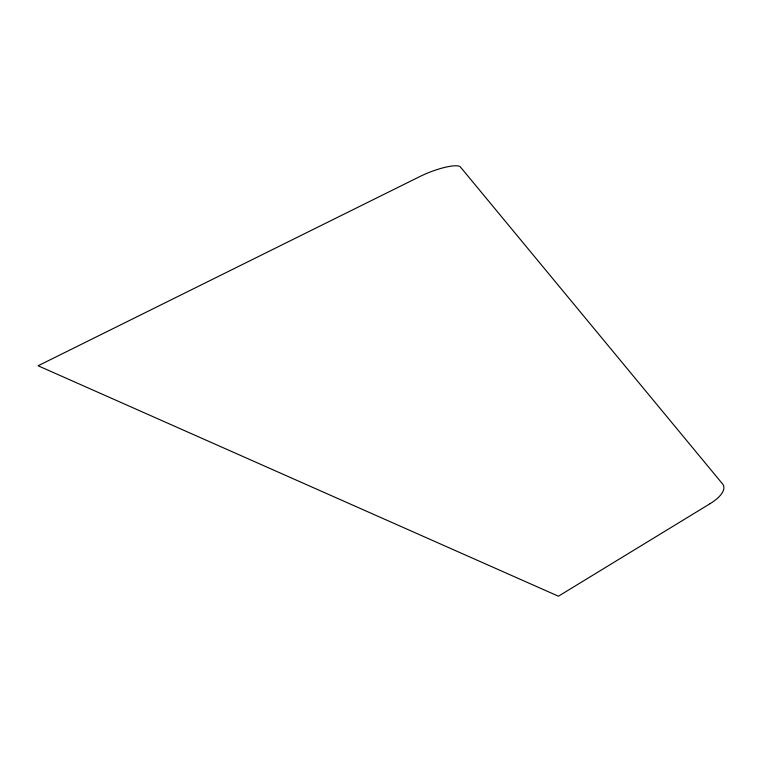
<?xml version="1.0" encoding="UTF-8"?>
<svg xmlns="http://www.w3.org/2000/svg" width="762" height="762" viewBox="0 0 762 762"><rect width="100%" height="100%" fill="white"/><g stroke="black" fill="none" stroke-linecap="round" stroke-linejoin="round"><path stroke-width="1.14" d="M710.06 503.692L558.422 596.208L38.1 365.77L420.072 176.451A29.413 6.563 -20.8 0 1 460.267 166.811L722.109 483.384A35.519 14.268 -19.2 0 1 710.06 503.692"/></g></svg>
